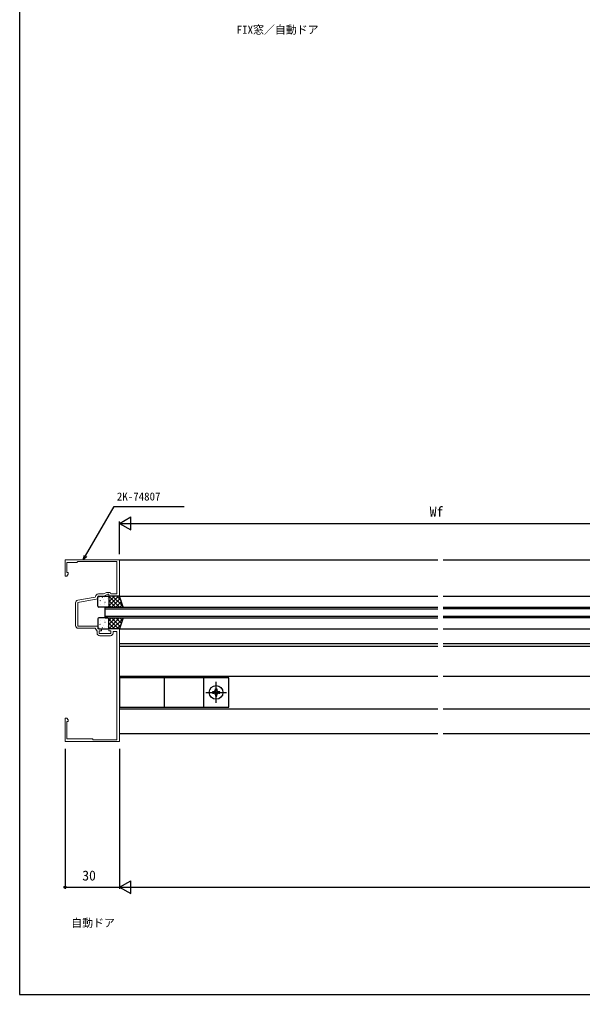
# Model space of a CAD drawing. Units: millimetres, scale not verified. Extents: x -437 to 438, y -681 to 679.
# Drawn here: x -437 to -127, y -681 to -145 of the extents above; entities that cross this region are included whole.
import ezdxf
from ezdxf.enums import TextEntityAlignment as Align

# ---------------------------------------------------------------- set-up
doc = ezdxf.new("R2010")
doc.units = ezdxf.units.MM
doc.header["$LTSCALE"] = 4
for name, color, linetype in [('0-1_USER1', 3, 'Continuous'), ('0-3_YKK_12', 2, 'Continuous'), ('0-4_YKK_13', 4, 'Continuous'), ('0-6_YKK_D', 6, 'Continuous'), ('0-7_YKK_ZWAK', 7, 'Continuous')]:
    doc.layers.add(name, color=color, linetype=linetype)
doc.layers.add('0-2_YKK_11', color=7, linetype='Continuous', lineweight=18)
doc.styles.add('ＭＳ ゴシック', font='')
doc.styles.get('ＭＳ ゴシック').set_extended_font_data('MS Gothic')

msp = doc.modelspace()

# ---------------------------------------------------------------- linework, layer by layer
at = {"layer": '0-2_YKK_11'}
for p, q in [((-405.9, -465.891), (-405.9, -478.4)), ((-392.6, -484), (-386.8, -484))]:
    msp.add_line(p, q, dxfattribs=at)
for points in [[(-381.7, -542.2), (-381.7, -480.2), (-387.7, -480.2), (-387.7, -481.2), (-386.5, -481.2), (-386.5, -482.8), (-392.9, -482.8), (-392.9, -481.2), (-391.7, -481.2), (-391.7, -480.2), (-393.7, -480.2), (-393.7, -478.7), (-404.7, -478.7), (-404.7, -465.639), (-393.7, -463.7), (-393.7, -462.2), (-390.345, -462.2), (-388.2, -461.2), (-387.7, -461.2), (-387.7, -462.2), (-381.7, -462.2), (-381.7, -442.2), (-411.7, -442.2), (-411.7, -451.2), (-410.7, -451.2), (-410.07, -450.109), (-410.07, -449.2), (-410.7, -449.2), (-410.7, -443.7), (-405.2, -443.7), (-404.7, -443.2), (-383.3, -443.2), (-383.3, -455.742), (-383.18, -455.925), (-383.18, -456.475), (-383.3, -456.658), (-383.3, -461), (-386.5, -461), (-386.962, -460.2), (-388.895, -460.2)], [(-388.895, -460.2), (-390.611, -461), (-393.4, -461)], [(-394.899, -462.451), (-395.147, -462.736), (-404.66, -464.414)], [(-385.3, -482.5), (-385.3, -481.7), (-383.3, -481.7), (-383.3, -492.742), (-383.18, -492.925), (-383.18, -493.475), (-383.3, -493.658), (-383.3, -516.742), (-383.18, -516.925), (-383.18, -517.475), (-383.3, -517.658), (-383.3, -541.2), (-396.2, -541.2), (-396.7, -540.7), (-410.7, -540.7), (-410.7, -531.2), (-410.07, -531.2), (-410.07, -530.291), (-410.7, -529.2), (-411.7, -529.2), (-411.7, -542.2), (-381.7, -542.2)], [(-404.4, -479.9), (-395.2, -479.9), (-394.1, -481.471), (-394.1, -482.5)]]:
    msp.add_lwpolyline(points, dxfattribs=at)
for centre, start, end in [((-404.4, -465.891), 100.00001, 179.99999), ((-393.4, -462.5), 90, 178.12739), ((-404.4, -478.4), 180.00001, 269.99999), ((-392.6, -482.5), 180.00001, 269.99999), ((-386.8, -482.5), 270.00001, 359.99999)]:
    msp.add_arc(centre, 1.5, start, end, dxfattribs=at)
at = {"layer": '0-3_YKK_12'}
for p, q in [((-381.7, -442.2), (-206.949, -442.2)), ((-203.949, -442.2), (-29.198, -442.2)), ((-381.7, -462.2), (-206.949, -462.2)), ((-203.949, -462.2), (-29.198, -462.2)), ((-389.7, -474.2), (-389.7, -468.2)), ((-389.7, -468.2), (-206.949, -468.2)), ((-389.7, -469.2), (-206.949, -469.2)), ((-203.949, -468.2), (-21.199, -468.2)), ((-21.199, -469.2), (-203.949, -469.2)), ((-389.7, -473.2), (-206.949, -473.2)), ((-389.7, -474.2), (-206.949, -474.2)), ((-203.949, -473.2), (-21.199, -473.2)), ((-21.199, -474.2), (-203.949, -474.2)), ((-381.7, -480.2), (-206.949, -480.2)), ((-203.949, -480.2), (-29.198, -480.2)), ((-381.7, -488.2), (-206.949, -488.2)), ((-381.7, -489.7), (-206.949, -489.7)), ((-203.949, -488.2), (-29.198, -488.2)), ((-203.949, -489.7), (173.051, -489.7)), ((-381.7, -506.2), (-206.949, -506.2)), ((-203.949, -506.2), (-29.198, -506.2)), ((-381.7, -524.2), (-206.949, -524.2)), ((-203.949, -524.2), (-34.698, -524.2)), ((-381.7, -537.7), (-206.949, -537.7)), ((-203.949, -537.7), (173.051, -537.7))]:
    msp.add_line(p, q, dxfattribs=at)
at = {"layer": '0-4_YKK_13'}
for p, q in [((-393.7, -467.7), (-393.7, -462.7)), ((-393.2, -462.2), (-388.2, -462.2)), ((-393.136, -462.644), (-393.16, -462.688)), ((-392.402, -464.669), (-392.426, -464.713)), ((-391.982, -464.983), (-391.99, -464.989)), ((-391.192, -462.836), (-391.28, -462.883)), ((-390.512, -464.077), (-390.536, -464.121)), ((-389.778, -466.102), (-389.802, -466.146)), ((-389.777, -463.008), (-389.785, -463.014)), ((-389.667, -465.725), (-389.755, -465.772)), ((-388.321, -463.434), (-388.345, -463.478)), ((-387.888, -465.511), (-387.912, -465.555)), ((-387.795, -464.827), (-387.802, -464.834)), ((-382.366, -462.2), (-387.7, -467.534)), ((-384.611, -462.2), (-387.7, -465.289)), ((-386.856, -462.2), (-387.7, -463.044)), ((-381.798, -468.2), (-387.7, -462.298)), ((-387.7, -462.7), (-387.7, -467.7)), ((-384.043, -468.2), (-387.7, -464.543)), ((-381.305, -463.384), (-386.121, -468.2)), ((-379.773, -467.979), (-385.553, -462.2)), ((-380.744, -465.068), (-383.876, -468.2)), ((-380.896, -464.612), (-383.308, -462.2)), ((-388.2, -468.2), (-393.2, -468.2)), ((-391.97, -466.745), (-391.994, -466.789)), ((-389.962, -466.768), (-389.97, -466.775)), ((-389.346, -468.179), (-389.357, -468.2)), ((-386.288, -468.2), (-387.7, -466.788)), ((-380.183, -466.752), (-381.63, -468.2)), ((-393.7, -474.7), (-393.7, -479.7)), ((-388.2, -474.2), (-393.2, -474.2)), ((-391.97, -475.654), (-391.994, -475.61)), ((-389.962, -475.631), (-389.97, -475.624)), ((-389.778, -476.297), (-389.802, -476.253)), ((-389.667, -476.674), (-389.755, -476.627)), ((-389.346, -474.221), (-389.357, -474.2)), ((-387.888, -476.889), (-387.912, -476.845)), ((-381.798, -474.2), (-387.7, -480.102)), ((-384.043, -474.2), (-387.7, -477.857)), ((-386.288, -474.2), (-387.7, -475.611)), ((-387.7, -479.7), (-387.7, -474.7)), ((-382.366, -480.2), (-387.7, -474.865)), ((-381.305, -479.015), (-386.121, -474.2)), ((-379.773, -474.42), (-385.553, -480.2)), ((-380.744, -477.331), (-383.876, -474.2)), ((-380.183, -475.648), (-381.63, -474.2)), ((-393.2, -480.2), (-388.2, -480.2)), ((-393.136, -479.756), (-393.16, -479.712)), ((-392.402, -477.731), (-392.426, -477.687)), ((-391.982, -477.417), (-391.99, -477.41)), ((-391.192, -479.564), (-391.28, -479.517)), ((-390.512, -478.322), (-390.536, -478.278)), ((-389.777, -479.392), (-389.785, -479.385)), ((-388.321, -478.965), (-388.345, -478.921)), ((-387.795, -477.573), (-387.802, -477.566)), ((-384.611, -480.2), (-387.7, -477.11)), ((-386.856, -480.2), (-387.7, -479.356)), ((-380.896, -477.788), (-383.308, -480.2)), ((-357.2, -507.156), (-357.2, -523.156)), ((-335.7, -507.156), (-335.7, -523.156)), ((-329.11, -513.106), (-329.11, -513.926)), ((-328.7, -520.906), (-328.7, -509.406)), ((-328.29, -513.926), (-328.29, -513.106)), ((-334.45, -515.156), (-322.95, -515.156)), ((-327.47, -515.566), (-326.65, -515.566))]:
    msp.add_line(p, q, dxfattribs=at)
for points in [[(-379.7, -468.2), (-381.7, -462.2), (-387.7, -462.2), (-387.7, -468.2)], [(-379.7, -474.2), (-381.7, -480.2), (-387.7, -480.2), (-387.7, -474.2)], [(-381.7, -523.156), (-321.7, -523.156), (-321.7, -507.156), (-381.7, -507.156)]]:
    msp.add_lwpolyline(points, close=True, dxfattribs=at)
for points in [[(-329.11, -513.926), (-329.11, -513.106), (-328.29, -513.106), (-328.29, -513.926)], [(-329.93, -514.746), (-330.75, -514.746), (-330.75, -515.566), (-329.93, -515.566)], [(-329.11, -516.386), (-329.11, -517.206), (-328.29, -517.206), (-328.29, -516.386)], [(-326.65, -515.566), (-326.65, -514.746), (-327.47, -514.746)]]:
    msp.add_lwpolyline(points, dxfattribs=at)
msp.add_circle((-328.7, -515.156), 3.75, dxfattribs=at)
for centre, radius, start, end in [((-393.2, -462.7), 0.5, 90, 180), ((-388.2, -462.7), 0.5, 0, 90), ((-393.2, -467.7), 0.5, 180, 270), ((-388.2, -467.7), 0.5, 270, 0), ((-393.2, -474.7), 0.5, 90, 180), ((-388.2, -474.7), 0.5, 0, 90), ((-393.2, -479.7), 0.5, 180, 270), ((-388.2, -479.7), 0.5, 270, 0), ((-329.93, -513.926), 0.82, 270, 0), ((-327.47, -513.926), 0.82, 180, 270), ((-329.93, -516.386), 0.82, 0, 90), ((-327.47, -516.386), 0.82, 90, 180)]:
    msp.add_arc(centre, radius, start, end, dxfattribs=at)
at = {"layer": '0-6_YKK_D'}
for p, q in [((-381.712, -422.2), (-375.65, -418.7)), ((-381.712, -439.2), (-381.712, -421.2)), ((-381.712, -422.2), (-375.65, -425.7)), ((-381.712, -422.2), (-369.588, -422.2)), ((-375.65, -425.7), (-375.65, -418.7)), ((-374.712, -422.2), (-36.198, -422.2)), ((-411.7, -546.2), (-411.7, -623.2)), ((-381.7, -546.2), (-381.7, -623.2)), ((-381.7, -547.2), (-381.7, -623.2)), ((-381.7, -622.2), (-375.638, -618.7)), ((-375.638, -625.7), (-375.638, -618.7)), ((-411.7, -622.2), (-381.7, -622.2)), ((-381.7, -622.2), (-375.638, -625.7)), ((-381.7, -622.2), (-369.576, -622.2)), ((-374.7, -622.2), (376.3, -622.2))]:
    msp.add_line(p, q, dxfattribs=at)
for points in [[(-401.658, -442.2), (-400.383, -439.991), (-384.772, -412.952), (-346.259, -412.952)], [(-399.791, -440.333), (-401.658, -442.2), (-400.975, -439.65)]]:
    msp.add_lwpolyline(points, dxfattribs=at)
msp.add_circle((-411.7, -622.2), 0.637, dxfattribs=at)
at = {"layer": '0-7_YKK_ZWAK'}
msp.add_line((-436.7, 643.8), (-436.7, -681.2), dxfattribs=at)
msp.add_lwpolyline([(-436.7, -681.2), (438.3, -681.2), (438.3, 643.8)], dxfattribs=at)

# ---------------------------------------------------------------- texts
at = {"layer": '0-1_USER1', "style": 'ＭＳ ゴシック'}
for s, p in [('FIX窓／自動ドア', (-317.416, -154.382)), ('自動ドア', (-408.302, -645.382))]:
    msp.add_text(s, height=4.399, dxfattribs=at).set_placement(p, align=Align.BOTTOM_LEFT)
at = {"layer": '0-6_YKK_D', "style": 'ＭＳ ゴシック'}
for s, height, p in [('2K-74807', 4.399, (-383.215, -410.952)), ('Wf', 5.499, (-211.4, -420.2)), ('30', 5.499, (-402.24, -620.2))]:
    msp.add_text(s, height=height, dxfattribs=at).set_placement(p, align=Align.BOTTOM_LEFT)

doc.saveas('drawing.dxf')
